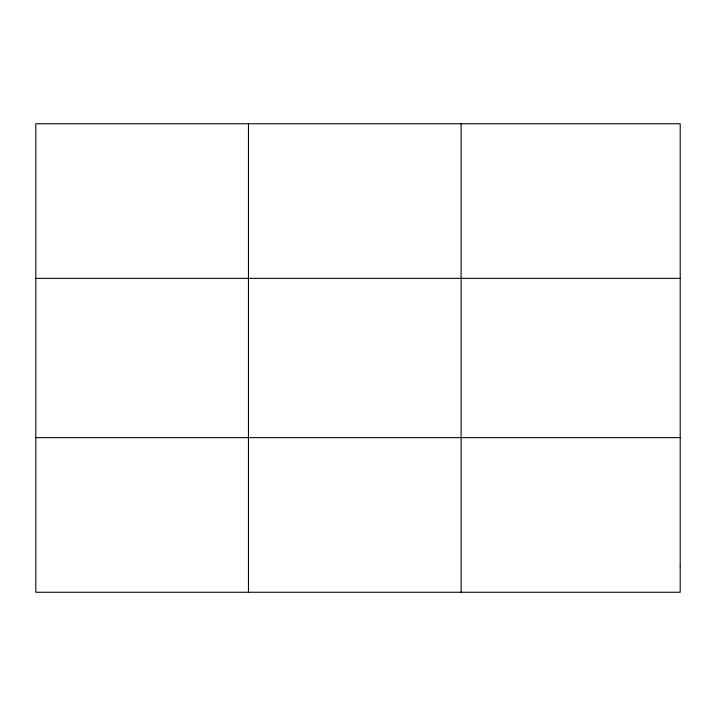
<?xml version="1.0" encoding="UTF-8"?>
<svg xmlns="http://www.w3.org/2000/svg" width="716" height="716" viewBox="0 0 716 716"><rect width="100%" height="100%" fill="white"/><g stroke="black" fill="none" stroke-linecap="round" stroke-linejoin="round"><path stroke-width="1.07" d="M248.452 592.257L248.452 123.743M461.104 592.257L461.104 123.743M35.8 278.354L680.2 278.354M35.8 437.646L680.2 437.646M680.2 566.49L680.2 592.257L35.8 592.257L35.8 123.743L680.2 123.743L680.2 566.49"/></g></svg>
